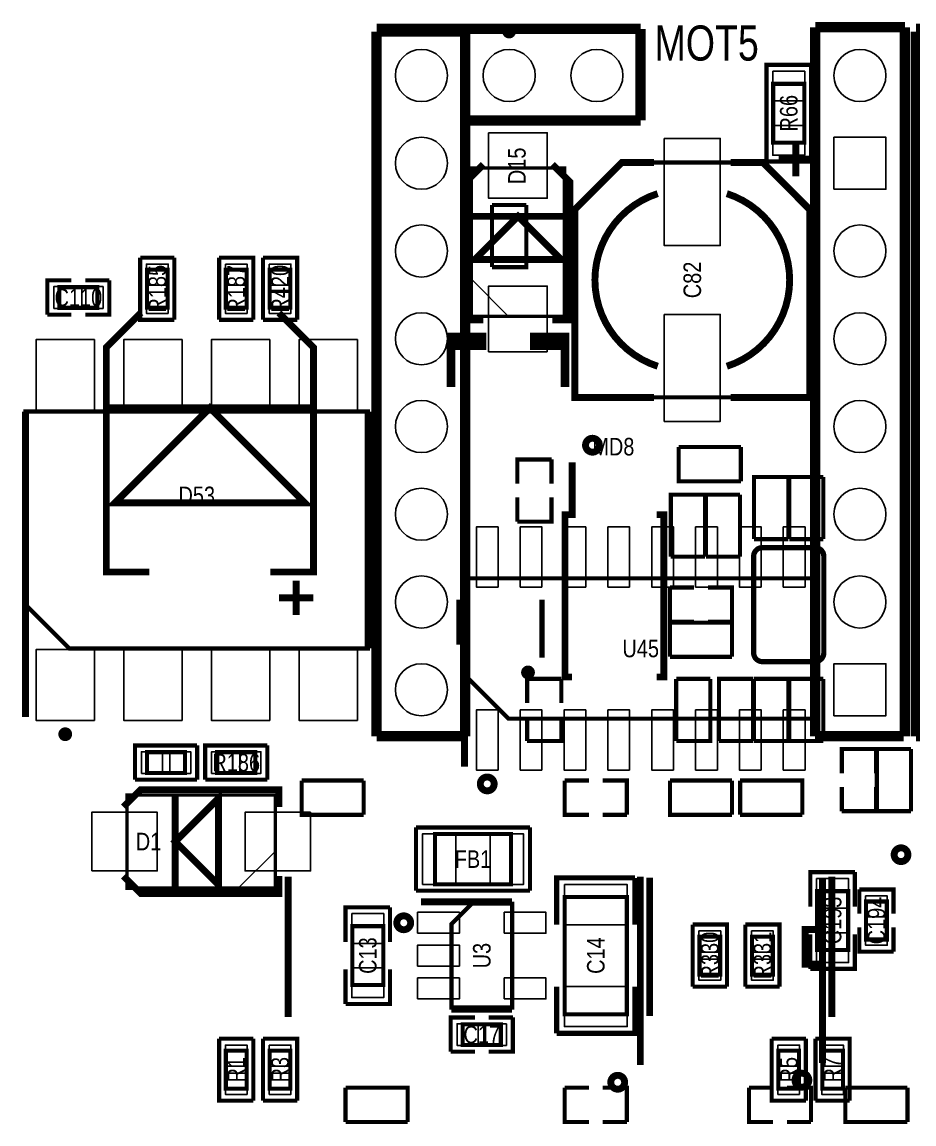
# Model space of a CAD drawing. Extents: x -26 to 196, y -14 to 133.
# Drawn here: x 24.78 to 50.62, y 71.07 to 102.97 of the extents above; entities that cross this region are included whole.
import ezdxf
from ezdxf.enums import TextEntityAlignment as Align

# ---------------------------------------------------------------- set-up
doc = ezdxf.new("R2010")
doc.units = 0
doc.header["$MEASUREMENT"] = 0
doc.layers.add('2', color=212, linetype='CONTINUOUS')

msp = doc.modelspace()

# ---------------------------------------------------------------- linework, layer by layer
at = {"layer": '2'}
for points, const_width in [([(35.052, 102.7684), (42.69994, 102.7684)], 0.29972), ([(35.052, 102.6922), (37.62248, 102.6922)], 0.29972), ([(35.052, 82.296), (35.052, 102.6922)], 0.29972), ([(37.62248, 82.296), (37.62248, 102.6922)], 0.29972), ([(42.69994, 100.12172), (42.69994, 102.7684)], 0.29972), ([(47.75708, 82.296), (47.75708, 102.8192)], 0.29972), ([(47.75708, 102.8192), (50.35296, 102.8192)], 0.29972), ([(50.35296, 82.296), (50.35296, 102.8192)], 0.29972), ([(50.673, 102.7684), (58.32094, 102.7684)], 0.29972), ([(50.673, 102.6922), (53.24348, 102.6922)], 0.29972), ([(50.673, 82.296), (50.673, 102.6922)], 0.29972), ([(47.63516, 101.72954), (47.63516, 98.93046), (46.34484, 98.93046)], 0.11938), ([(46.34484, 98.93046), (46.34484, 101.72954), (47.63516, 101.72954)], 0.11938), ([(46.54042, 101.1809), (47.43958, 101.1809), (47.43958, 99.4791), (46.54042, 99.4791), (46.54042, 101.1809)], 0.11938), ([(37.74948, 100.12172), (42.69994, 100.12172)], 0.29972), ([(47.19574, 98.50374), (47.19574, 99.5045)], 0.20066), ([(38.14572, 94.34576), (37.64534, 94.34576), (37.64534, 98.34626), (38.14572, 98.84664)], 0.20066), ([(40.14724, 98.84664), (40.64762, 98.34626), (40.64762, 94.34576), (40.14724, 94.34576)], 0.20066), ([(43.08602, 92.10294), (40.79494, 92.10294), (40.79494, 97.54362), (42.15638, 98.90506), (43.08602, 98.90506)], 0.20066), ([(47.59706, 92.10294), (40.79494, 92.10294), (40.79494, 97.54362), (42.15638, 98.90506), (46.23562, 98.90506), (47.59706, 97.54362), (47.59706, 92.10294)], 0.11938), ([(45.30598, 92.10294), (47.59706, 92.10294), (47.59706, 97.54362), (46.23562, 98.90506), (45.30598, 98.90506)], 0.20066), ([(46.69536, 99.00412), (47.69612, 99.00412)], 0.20066), ([(37.79774, 98.74504), (40.49522, 98.74504), (40.49522, 94.44736), (37.79774, 94.44736), (37.79774, 98.74504)], 0.09906), ([(39.38778, 97.67316), (39.38778, 95.87484), (38.39718, 95.87484)], 0.11938), ([(38.39718, 97.67316), (39.38778, 97.67316)], 0.11938), ([(38.39718, 97.67316), (38.39718, 95.87484)], 0.11938), ([(39.14648, 97.3455), (37.8968, 96.09582), (40.39616, 96.09582), (39.14648, 97.3455)], 0.20066), ([(39.14648, 97.3455), (37.8968, 96.09582), (40.39616, 96.09582), (39.14648, 97.3455)], 0.20066), ([(40.49522, 97.3455), (37.79774, 97.3455)], 0.20066), ([(37.8968, 97.3455), (40.39616, 97.3455)], 0.20066), ([(28.2067, 96.14916), (28.2067, 94.35084), (29.1973, 94.35084)], 0.11938), ([(29.1973, 96.14916), (28.2067, 96.14916)], 0.11938), ([(29.1973, 96.14916), (29.1973, 94.35084)], 0.11938), ([(31.4833, 94.35084), (31.4833, 96.14916), (30.4927, 96.14916)], 0.11938), ([(30.4927, 94.35084), (30.4927, 96.14916)], 0.11938), ([(32.7533, 94.35084), (32.7533, 96.14916), (31.7627, 96.14916)], 0.11938), ([(31.7627, 94.35084), (31.7627, 96.14916)], 0.11938), ([(29.00172, 94.69882), (28.40228, 94.69882), (28.40228, 95.80118), (29.00172, 95.80118), (29.00172, 94.69882)], 0.11938), ([(30.68828, 95.80118), (31.28772, 95.80118), (31.28772, 94.69882), (30.68828, 94.69882), (30.68828, 95.80118)], 0.11938), ([(31.95828, 95.80118), (32.55772, 95.80118), (32.55772, 94.69882), (31.95828, 94.69882), (31.95828, 95.80118)], 0.11938), ([(26.21534, 95.4913), (25.51684, 95.4913), (25.51684, 94.5007)], 0.11938), ([(26.61666, 94.5007), (27.31516, 94.5007), (27.31516, 95.4913)], 0.11938), ([(26.61666, 95.4913), (27.31516, 95.4913)], 0.11938), ([(25.86482, 94.69628), (25.86482, 95.29572), (26.96718, 95.29572), (26.96718, 94.69628), (25.86482, 94.69628)], 0.11938), ([(26.21534, 94.5007), (25.51684, 94.5007)], 0.11938), ([(28.22702, 94.5515), (27.22626, 93.55074), (27.22626, 87.05088), (28.47594, 87.05088)], 0.20066), ([(31.97606, 87.05088), (33.22574, 87.05088), (33.22574, 93.55074), (32.22498, 94.5515)], 0.20066), ([(30.4927, 94.35084), (31.4833, 94.35084)], 0.11938), ([(31.7627, 94.35084), (32.7533, 94.35084)], 0.11938), ([(37.211, 93.599), (38.1, 93.599), (38.1, 93.853), (37.211, 93.853), (37.211, 92.4052)], 0.254), ([(40.513, 93.599), (39.624, 93.599), (39.624, 93.853), (40.513, 93.853), (40.513, 92.4052)], 0.254), ([(27.27452, 91.80068), (33.17748, 91.80068)], 0.20066), ([(30.226, 91.80068), (32.97682, 89.04986), (27.47518, 89.04986), (30.226, 91.80068)], 0.20066), ([(24.88438, 82.8548), (24.88438, 91.694)], 0.20066), ([(34.80562, 84.836), (26.15438, 84.836), (24.88438, 86.106), (24.88438, 91.694), (34.80562, 91.694), (34.80562, 84.836)], 0.11938), ([(34.80562, 84.836), (34.80562, 91.694)], 0.20066), ([(45.60316, 89.6747), (43.80484, 89.6747), (43.80484, 90.6653)], 0.11938), ([(45.60316, 90.6653), (43.80484, 90.6653)], 0.11938), ([(45.60316, 90.6653), (45.60316, 89.6747)], 0.11938), ([(39.1287, 89.60866), (39.1287, 90.30716), (40.1193, 90.30716)], 0.11938), ([(40.1193, 89.60866), (40.1193, 90.30716)], 0.11938), ([(40.7162, 90.2208), (40.7162, 88.7095), (40.51046, 88.7095), (40.51046, 84.0105), (40.7162, 84.0105)], 0.20066), ([(45.9867, 88.00084), (45.9867, 89.79916), (46.9773, 89.79916)], 0.11938), ([(46.9773, 88.00084), (46.9773, 89.79916)], 0.11938), ([(47.0027, 88.00084), (47.0027, 89.79916), (47.9933, 89.79916)], 0.11938), ([(47.9933, 88.00084), (47.9933, 89.79916)], 0.11938), ([(43.5737, 87.49284), (43.5737, 89.29116), (44.5643, 89.29116)], 0.11938), ([(44.5643, 87.49284), (44.5643, 89.29116)], 0.11938), ([(44.5897, 87.49284), (44.5897, 89.29116), (45.5803, 89.29116)], 0.11938), ([(45.5803, 87.49284), (45.5803, 89.29116)], 0.11938), ([(40.1193, 89.20734), (40.1193, 88.50884), (39.1287, 88.50884)], 0.11938), ([(39.1287, 89.20734), (39.1287, 88.50884)], 0.11938), ([(43.16476, 88.7095), (43.3705, 88.7095), (43.3705, 84.0105), (43.16476, 84.0105)], 0.20066), ([(46.9773, 88.00084), (45.9867, 88.00084)], 0.11938), ([(47.9933, 88.00084), (47.0027, 88.00084)], 0.11938), ([(47.752, 87.757), (46.228, 87.757)], 0.1524), ([(44.5643, 87.49284), (43.5737, 87.49284)], 0.11938), ([(45.5803, 87.49284), (44.5897, 87.49284)], 0.11938), ([(45.974, 87.503), (45.974, 84.709)], 0.1524), ([(48.006, 87.503), (48.006, 84.709)], 0.1524), ([(32.72536, 86.80196), (32.72536, 85.8012)], 0.20066), ([(37.60216, 81.41716), (37.60216, 86.86546)], 0.20066), ([(47.8028, 82.80654), (38.87216, 82.80654), (37.60216, 84.07654), (37.60216, 86.86546), (47.8028, 86.86546), (47.8028, 82.80654)], 0.11938), ([(47.8028, 82.80654), (47.8028, 86.86546)], 0.20066), ([(44.24934, 85.6107), (43.55084, 85.6107), (43.55084, 86.6013)], 0.11938), ([(44.24934, 86.6013), (43.55084, 86.6013)], 0.11938), ([(44.65066, 86.6013), (45.34916, 86.6013), (45.34916, 85.6107)], 0.11938), ([(33.22574, 86.30158), (32.22498, 86.30158)], 0.20066), ([(37.43452, 84.94776), (37.43452, 86.24824)], 0.14986), ([(39.84244, 84.56676), (39.84244, 86.24824)], 0.14986), ([(43.55084, 85.5853), (45.34916, 85.5853), (45.34916, 84.5947)], 0.11938), ([(43.55084, 84.5947), (43.55084, 85.5853)], 0.11938), ([(44.65066, 85.6107), (45.34916, 85.6107)], 0.11938), ([(43.55084, 84.5947), (45.34916, 84.5947)], 0.11938), ([(47.752, 84.455), (46.228, 84.455)], 0.1524), ([(39.41318, 83.25866), (39.41318, 83.95716), (40.40378, 83.95716)], 0.11938), ([(40.40378, 83.25866), (40.40378, 83.95716)], 0.11938), ([(44.72178, 83.95716), (44.72178, 82.15884), (43.73118, 82.15884)], 0.11938), ([(43.73118, 83.95716), (44.72178, 83.95716)], 0.11938), ([(43.73118, 83.95716), (43.73118, 82.15884)], 0.11938), ([(44.9707, 82.15884), (44.9707, 83.95716), (45.9613, 83.95716)], 0.11938), ([(45.9613, 82.15884), (45.9613, 83.95716)], 0.11938), ([(46.9773, 83.95716), (46.9773, 82.15884), (45.9867, 82.15884)], 0.11938), ([(45.9867, 83.95716), (46.9773, 83.95716)], 0.11938), ([(45.9867, 83.95716), (45.9867, 82.15884)], 0.11938), ([(47.0027, 82.15884), (47.0027, 83.95716), (47.9933, 83.95716)], 0.11938), ([(47.9933, 82.15884), (47.9933, 83.95716)], 0.11938), ([(40.40378, 82.85734), (40.40378, 82.15884), (39.41318, 82.15884)], 0.11938), ([(39.41318, 82.85734), (39.41318, 82.15884)], 0.11938), ([(35.052, 82.296), (37.62248, 82.296)], 0.29972), ([(47.752, 82.296), (50.32248, 82.296)], 0.29972), ([(50.673, 82.296), (53.24348, 82.296)], 0.29972), ([(29.85516, 82.0293), (28.05684, 82.0293), (28.05684, 81.0387)], 0.11938), ([(29.85516, 81.0387), (29.85516, 82.0293)], 0.11938), ([(31.88716, 82.0293), (30.08884, 82.0293), (30.08884, 81.0387)], 0.11938), ([(31.88716, 81.0387), (31.88716, 82.0293)], 0.11938), ([(45.9613, 82.15884), (44.9707, 82.15884)], 0.11938), ([(47.9933, 82.15884), (47.0027, 82.15884)], 0.11938), ([(48.5267, 81.22666), (48.5267, 81.92516), (49.5173, 81.92516)], 0.11938), ([(49.5173, 81.22666), (49.5173, 81.92516)], 0.11938), ([(49.5427, 80.12684), (49.5427, 81.92516), (50.5333, 81.92516)], 0.11938), ([(50.5333, 80.12684), (50.5333, 81.92516)], 0.11938), ([(28.40482, 81.23428), (28.40482, 81.83372), (29.50718, 81.83372), (29.50718, 81.23428), (28.40482, 81.23428)], 0.11938), ([(30.43682, 81.23428), (30.43682, 81.83372), (31.53918, 81.83372), (31.53918, 81.23428), (30.43682, 81.23428)], 0.11938), ([(29.85516, 81.0387), (28.05684, 81.0387)], 0.11938), ([(31.88716, 81.0387), (30.08884, 81.0387)], 0.11938), ([(34.68116, 80.0227), (32.88284, 80.0227), (32.88284, 81.0133)], 0.11938), ([(34.68116, 81.0133), (32.88284, 81.0133)], 0.11938), ([(34.68116, 81.0133), (34.68116, 80.0227)], 0.11938), ([(41.20134, 80.0227), (40.50284, 80.0227), (40.50284, 81.0133)], 0.11938), ([(41.20134, 81.0133), (40.50284, 81.0133)], 0.11938), ([(41.60266, 81.0133), (42.30116, 81.0133), (42.30116, 80.0227)], 0.11938), ([(45.34916, 80.0227), (43.55084, 80.0227), (43.55084, 81.0133)], 0.11938), ([(45.34916, 81.0133), (43.55084, 81.0133)], 0.11938), ([(45.34916, 81.0133), (45.34916, 80.0227)], 0.11938), ([(45.58284, 81.0133), (47.38116, 81.0133), (47.38116, 80.0227)], 0.11938), ([(45.58284, 80.0227), (45.58284, 81.0133)], 0.11938), ([(27.72156, 80.24876), (28.22194, 80.74914), (32.22244, 80.74914), (32.22244, 80.24876)], 0.20066), ([(29.2227, 79.248), (30.47238, 77.99832), (30.47238, 80.49768), (29.2227, 79.248)], 0.20066), ([(29.2227, 79.248), (30.47238, 77.99832), (30.47238, 80.49768), (29.2227, 79.248)], 0.20066), ([(29.2227, 80.59674), (29.2227, 77.89926)], 0.20066), ([(49.5173, 80.82534), (49.5173, 80.12684), (48.5267, 80.12684)], 0.11938), ([(48.5267, 80.82534), (48.5267, 80.12684)], 0.11938), ([(27.82316, 77.89926), (27.82316, 80.59674), (32.12084, 80.59674), (32.12084, 77.89926), (27.82316, 77.89926)], 0.09906), ([(29.2227, 77.99832), (29.2227, 80.49768)], 0.20066), ([(41.60266, 80.0227), (42.30116, 80.0227)], 0.11938), ([(45.58284, 80.0227), (47.38116, 80.0227)], 0.11938), ([(50.5333, 80.12684), (49.5427, 80.12684)], 0.11938), ([(36.195, 79.6544), (39.497, 79.6544)], 0.11938), ([(36.195, 77.8256), (36.195, 79.6544)], 0.11938), ([(36.74618, 78.01102), (36.74618, 79.46898), (38.94582, 79.46898), (38.94582, 78.01102), (36.74618, 78.01102)], 0.11938), ([(39.497, 79.6544), (39.497, 77.8256)], 0.11938), ([(32.22244, 78.24724), (32.22244, 77.74686), (28.22194, 77.74686), (27.72156, 78.24724)], 0.20066), ([(32.49168, 74.17054), (32.49168, 78.22946)], 0.20066), ([(40.26662, 76.84516), (40.26662, 78.19644), (42.53738, 78.19644)], 0.14986), ([(42.53738, 76.84516), (42.53738, 78.19644)], 0.14986), ([(42.69232, 72.78116), (42.69232, 78.22946)], 0.20066), ([(42.96156, 74.20102), (42.96156, 78.19898)], 0.20066), ([(47.61484, 77.36078), (47.61484, 78.36154), (48.90516, 78.36154)], 0.11938), ([(47.97044, 72.83958), (47.97044, 78.19898)], 0.20066), ([(48.23968, 74.17054), (48.23968, 78.22946)], 0.20066), ([(48.90516, 77.36078), (48.90516, 78.36154)], 0.11938), ([(39.497, 77.8256), (36.195, 77.8256)], 0.11938), ([(47.81042, 77.8129), (48.70958, 77.8129), (48.70958, 76.1111), (47.81042, 76.1111), (47.81042, 77.8129)], 0.11938), ([(50.0253, 77.16266), (50.0253, 77.86116), (49.0347, 77.86116)], 0.11938), ([(49.0347, 77.16266), (49.0347, 77.86116)], 0.11938), ([(36.33978, 77.50048), (38.97884, 77.50048)], 0.20066), ([(40.50284, 77.64526), (42.30116, 77.64526), (42.30116, 74.24674), (40.50284, 74.24674), (40.50284, 77.64526)], 0.11938), ([(49.23028, 77.51318), (49.82972, 77.51318), (49.82972, 76.41082), (49.23028, 76.41082), (49.23028, 77.51318)], 0.11938), ([(34.15284, 76.34478), (34.15284, 77.34554), (35.44316, 77.34554)], 0.11938), ([(35.44316, 76.34478), (35.44316, 77.34554)], 0.11938), ([(37.22116, 74.44486), (37.22116, 76.85786), (37.8079, 77.44714), (38.97884, 77.44714), (38.97884, 74.44486), (37.22116, 74.44486)], 0.11938), ([(45.1993, 75.04684), (45.1993, 76.84516), (44.2087, 76.84516)], 0.11938), ([(44.2087, 75.04684), (44.2087, 76.84516)], 0.11938), ([(46.7233, 75.04684), (46.7233, 76.84516), (45.7327, 76.84516)], 0.11938), ([(45.7327, 75.04684), (45.7327, 76.84516)], 0.11938), ([(34.34842, 76.7969), (35.24758, 76.7969), (35.24758, 75.0951), (34.34842, 75.0951), (34.34842, 76.7969)], 0.11938), ([(44.40428, 76.49718), (45.00372, 76.49718), (45.00372, 75.39482), (44.40428, 75.39482), (44.40428, 76.49718)], 0.11938), ([(45.92828, 76.49718), (46.52772, 76.49718), (46.52772, 75.39482), (45.92828, 75.39482), (45.92828, 76.49718)], 0.11938), ([(47.96536, 76.70038), (47.46498, 76.70038), (47.46498, 75.69962), (47.96536, 75.69962)], 0.20066), ([(48.90516, 76.56322), (48.90516, 75.56246), (47.61484, 75.56246)], 0.11938), ([(47.61484, 76.56322), (47.61484, 75.56246)], 0.11938), ([(49.0347, 76.76134), (49.0347, 76.06284), (50.0253, 76.06284)], 0.11938), ([(50.0253, 76.76134), (50.0253, 76.06284)], 0.11938), ([(35.44316, 75.54722), (35.44316, 74.54646), (34.15284, 74.54646)], 0.11938), ([(34.15284, 75.54722), (34.15284, 74.54646)], 0.11938), ([(42.53738, 75.04684), (42.53738, 73.69556), (40.26662, 73.69556)], 0.14986), ([(40.26662, 75.04684), (40.26662, 73.69556)], 0.14986), ([(44.2087, 75.04684), (45.1993, 75.04684)], 0.11938), ([(45.7327, 75.04684), (46.7233, 75.04684)], 0.11938), ([(37.22116, 74.39152), (38.97884, 74.39152)], 0.20066), ([(37.89934, 74.1553), (37.20084, 74.1553), (37.20084, 73.1647)], 0.11938), ([(38.65118, 73.95972), (38.65118, 73.36028), (37.54882, 73.36028), (37.54882, 73.95972), (38.65118, 73.95972)], 0.11938), ([(38.30066, 73.1647), (38.99916, 73.1647), (38.99916, 74.1553)], 0.11938), ([(38.30066, 74.1553), (38.99916, 74.1553)], 0.11938), ([(30.4927, 73.54316), (30.4927, 71.74484), (31.4833, 71.74484)], 0.11938), ([(31.4833, 73.54316), (30.4927, 73.54316)], 0.11938), ([(31.4833, 73.54316), (31.4833, 71.74484)], 0.11938), ([(32.7533, 71.74484), (32.7533, 73.54316), (31.7627, 73.54316)], 0.11938), ([(31.7627, 71.74484), (31.7627, 73.54316)], 0.11938), ([(46.4947, 73.54316), (46.4947, 71.74484), (47.4853, 71.74484)], 0.11938), ([(47.4853, 73.54316), (46.4947, 73.54316)], 0.11938), ([(47.4853, 73.54316), (47.4853, 71.74484)], 0.11938), ([(48.7553, 71.74484), (48.7553, 73.54316), (47.7647, 73.54316)], 0.11938), ([(47.7647, 71.74484), (47.7647, 73.54316)], 0.11938), ([(31.28772, 72.09282), (30.68828, 72.09282), (30.68828, 73.19518), (31.28772, 73.19518), (31.28772, 72.09282)], 0.11938), ([(31.95828, 73.19518), (32.55772, 73.19518), (32.55772, 72.09282), (31.95828, 72.09282), (31.95828, 73.19518)], 0.11938), ([(37.89934, 73.1647), (37.20084, 73.1647)], 0.11938), ([(47.28972, 72.09282), (46.69028, 72.09282), (46.69028, 73.19518), (47.28972, 73.19518), (47.28972, 72.09282)], 0.11938), ([(47.96028, 73.19518), (48.55972, 73.19518), (48.55972, 72.09282), (47.96028, 72.09282), (47.96028, 73.19518)], 0.11938), ([(34.15284, 72.1233), (35.95116, 72.1233), (35.95116, 71.1327)], 0.11938), ([(34.15284, 71.1327), (34.15284, 72.1233)], 0.11938), ([(41.20134, 71.1327), (40.50284, 71.1327), (40.50284, 72.1233)], 0.11938), ([(41.20134, 72.1233), (40.50284, 72.1233)], 0.11938), ([(41.60266, 72.1233), (42.30116, 72.1233), (42.30116, 71.1327)], 0.11938), ([(46.53534, 71.1327), (45.83684, 71.1327), (45.83684, 72.1233)], 0.11938), ([(46.53534, 72.1233), (45.83684, 72.1233)], 0.11938), ([(46.93666, 72.1233), (47.63516, 72.1233), (47.63516, 71.1327)], 0.11938), ([(50.42916, 71.1327), (48.63084, 71.1327), (48.63084, 72.1233)], 0.11938), ([(50.42916, 72.1233), (48.63084, 72.1233)], 0.11938), ([(50.42916, 72.1233), (50.42916, 71.1327)], 0.11938), ([(31.7627, 71.74484), (32.7533, 71.74484)], 0.11938), ([(47.7647, 71.74484), (48.7553, 71.74484)], 0.11938), ([(34.15284, 71.1327), (35.95116, 71.1327)], 0.11938), ([(41.60266, 71.1327), (42.30116, 71.1327)], 0.11938), ([(46.93666, 71.1327), (47.63516, 71.1327)], 0.11938)]:
    msp.add_lwpolyline(points, dxfattribs=dict(at, const_width=const_width))
for points, const_width in [([(38.99154, 102.69474, 0.993661), (38.79342, 102.69728, 1.006379), (38.99154, 102.69474)], 0.20066), ([(43.19524, 93.00464, -0.727603), (43.19524, 98.00336)], 0.20066), ([(45.19676, 93.00464, 0.728195), (45.19676, 98.00336)], 0.20066), ([(41.50614, 90.72118, 1.000449), (41.10482, 90.71864, 0.999552), (41.50614, 90.72118)], 0.20066), ([(45.974, 87.503, -0.414214), (46.228, 87.757)], 0.1524), ([(47.752, 87.757, -0.414214), (48.006, 87.503)], 0.1524), ([(46.228, 84.455, -0.414214), (45.974, 84.709)], 0.1524), ([(48.006, 84.709, -0.414214), (47.752, 84.455)], 0.1524), ([(39.53764, 84.14258, 1.004249), (39.33952, 84.14258, 0.995769), (39.53764, 84.14258)], 0.20066), ([(26.13406, 82.35442, 1.005872), (25.93594, 82.35442, 0.994162), (26.13406, 82.35442)], 0.20066), ([(38.45814, 80.91678, 1.002445), (38.05682, 80.91424, 0.997561), (38.45814, 80.91678)], 0.20066), ([(50.44186, 78.867, 1), (50.04308, 78.867, 1), (50.44186, 78.867)], 0.20066), ([(36.04006, 76.89596, 1.000199), (35.63874, 76.89596, 0.999801), (36.04006, 76.89596)], 0.20066), ([(42.23766, 72.28078, 1.002445), (41.83634, 72.27824, 0.997561), (42.23766, 72.28078)], 0.20066), ([(47.57166, 72.3392, 0.997661), (47.17034, 72.34174, 1.002345), (47.57166, 72.3392)], 0.20066)]:
    msp.add_lwpolyline(points, format="xyb", dxfattribs=dict(at, const_width=const_width))
for points in [[(46.52518, 101.54539), (47.45482, 101.54539), (47.45482, 100.68433), (46.52518, 100.68433)], [(46.52518, 99.97567), (47.45482, 99.97567), (47.45482, 99.11461), (46.52518, 99.11461)], [(38.29685, 99.76612), (39.99611, 99.76612), (39.99611, 97.8662), (38.29685, 97.8662)], [(43.38574, 99.59848), (45.00626, 99.59848), (45.00626, 96.49968), (43.38574, 96.49968)], [(48.2981, 98.12782), (48.2981, 99.63658), (49.80686, 99.63658), (49.80686, 98.12782)], [(29.01696, 95.35414), (28.38704, 95.35414), (28.38704, 95.96374), (29.01696, 95.96374)], [(30.67304, 95.96374), (31.30296, 95.96374), (31.30296, 95.35414), (30.67304, 95.35414)], [(31.94304, 95.96374), (32.57296, 95.96374), (32.57296, 95.35414), (31.94304, 95.35414)], [(37.79774, 94.44736), (37.79774, 95.52178), (38.87216, 94.44736)], [(25.70226, 94.68104), (25.70226, 95.31096), (26.31186, 95.31096), (26.31186, 94.68104)], [(26.52014, 94.68104), (26.52014, 95.31096), (27.12974, 95.31096), (27.12974, 94.68104)], [(29.01696, 94.53626), (28.38704, 94.53626), (28.38704, 95.14586), (29.01696, 95.14586)], [(30.67304, 95.14586), (31.30296, 95.14586), (31.30296, 94.53626), (30.67304, 94.53626)], [(31.94304, 95.14586), (32.57296, 95.14586), (32.57296, 94.53626), (31.94304, 94.53626)], [(39.99611, 93.42628), (38.29685, 93.42628), (38.29685, 95.3262), (39.99611, 95.3262)], [(43.38574, 94.50832), (45.00626, 94.50832), (45.00626, 91.40952), (43.38574, 91.40952)], [(26.87955, 91.72575), (25.19045, 91.72575), (25.19045, 93.77553), (26.87955, 93.77553)], [(29.41955, 91.72575), (27.73045, 91.72575), (27.73045, 93.77553), (29.41955, 93.77553)], [(31.95955, 91.72575), (30.27045, 91.72575), (30.27045, 93.77553), (31.95955, 93.77553)], [(34.49955, 91.72575), (32.81045, 91.72575), (32.81045, 93.77553), (34.49955, 93.77553)], [(38.57244, 86.61527), (37.94252, 86.61527), (37.94252, 88.35517), (38.57244, 88.35517)], [(39.84244, 86.61527), (39.21252, 86.61527), (39.21252, 88.35517), (39.84244, 88.35517)], [(41.11244, 86.61527), (40.48252, 86.61527), (40.48252, 88.35517), (41.11244, 88.35517)], [(42.38244, 86.61527), (41.75252, 86.61527), (41.75252, 88.35517), (42.38244, 88.35517)], [(43.65244, 86.61527), (43.02252, 86.61527), (43.02252, 88.35517), (43.65244, 88.35517)], [(44.92244, 86.61527), (44.29252, 86.61527), (44.29252, 88.35517), (44.92244, 88.35517)], [(46.19244, 86.61527), (45.56252, 86.61527), (45.56252, 88.35517), (46.19244, 88.35517)], [(47.46244, 86.61527), (46.83252, 86.61527), (46.83252, 88.35517), (47.46244, 88.35517)], [(26.87955, 82.75447), (25.19045, 82.75447), (25.19045, 84.80425), (26.87955, 84.80425)], [(29.41955, 82.75447), (27.73045, 82.75447), (27.73045, 84.80425), (29.41955, 84.80425)], [(31.95955, 82.75447), (30.27045, 82.75447), (30.27045, 84.80425), (31.95955, 84.80425)], [(34.49955, 82.75447), (32.81045, 82.75447), (32.81045, 84.80425), (34.49955, 84.80425)], [(48.2981, 82.88782), (48.2981, 84.39658), (49.80686, 84.39658), (49.80686, 82.88782)], [(38.57244, 81.31683), (37.94252, 81.31683), (37.94252, 83.05673), (38.57244, 83.05673)], [(39.84244, 81.31683), (39.21252, 81.31683), (39.21252, 83.05673), (39.84244, 83.05673)], [(41.11244, 81.31683), (40.48252, 81.31683), (40.48252, 83.05673), (41.11244, 83.05673)], [(42.38244, 81.31683), (41.75252, 81.31683), (41.75252, 83.05673), (42.38244, 83.05673)], [(43.65244, 81.31683), (43.02252, 81.31683), (43.02252, 83.05673), (43.65244, 83.05673)], [(44.92244, 81.31683), (44.29252, 81.31683), (44.29252, 83.05673), (44.92244, 83.05673)], [(46.19244, 81.31683), (45.56252, 81.31683), (45.56252, 83.05673), (46.19244, 83.05673)], [(47.46244, 81.31683), (46.83252, 81.31683), (46.83252, 83.05673), (47.46244, 83.05673)], [(28.24226, 81.21904), (28.24226, 81.84896), (28.85186, 81.84896), (28.85186, 81.21904)], [(29.06014, 81.21904), (29.06014, 81.84896), (29.66974, 81.84896), (29.66974, 81.21904)], [(30.27426, 81.21904), (30.27426, 81.84896), (30.88386, 81.84896), (30.88386, 81.21904)], [(31.09214, 81.21904), (31.09214, 81.84896), (31.70174, 81.84896), (31.70174, 81.21904)], [(26.80208, 78.3971), (26.80208, 80.09636), (28.702, 80.09636), (28.702, 78.3971)], [(33.14192, 80.09763), (33.14192, 78.39837), (31.242, 78.39837), (31.242, 80.09763)], [(36.3855, 78.0034), (36.3855, 79.47406), (37.34562, 79.47406), (37.34562, 78.0034)], [(38.34638, 78.0034), (38.34638, 79.47406), (39.3065, 79.47406), (39.3065, 78.0034)], [(32.12084, 77.89926), (31.04642, 77.89926), (32.12084, 78.97368)], [(47.79518, 78.17739), (48.72482, 78.17739), (48.72482, 77.31633), (47.79518, 77.31633)], [(40.49141, 78.00213), (42.31259, 78.00213), (42.31259, 76.84135), (40.49141, 76.84135)], [(49.21504, 77.67574), (49.84496, 77.67574), (49.84496, 77.06614), (49.21504, 77.06614)], [(36.24072, 76.59116), (36.24072, 77.20076), (37.44976, 77.20076), (37.44976, 76.59116)], [(38.75024, 76.59116), (38.75024, 77.20076), (39.95928, 77.20076), (39.95928, 76.59116)], [(34.33318, 77.16139), (35.26282, 77.16139), (35.26282, 76.30033), (34.33318, 76.30033)], [(44.38904, 76.65974), (45.01896, 76.65974), (45.01896, 76.05014), (44.38904, 76.05014)], [(45.91304, 76.65974), (46.54296, 76.65974), (46.54296, 76.05014), (45.91304, 76.05014)], [(47.79518, 76.60767), (48.72482, 76.60767), (48.72482, 75.74661), (47.79518, 75.74661)], [(49.21504, 76.85786), (49.84496, 76.85786), (49.84496, 76.24826), (49.21504, 76.24826)], [(36.24072, 75.6412), (36.24072, 76.2508), (37.44976, 76.2508), (37.44976, 75.6412)], [(44.38904, 75.84186), (45.01896, 75.84186), (45.01896, 75.23226), (44.38904, 75.23226)], [(45.91304, 75.84186), (46.54296, 75.84186), (46.54296, 75.23226), (45.91304, 75.23226)], [(34.33318, 75.59167), (35.26282, 75.59167), (35.26282, 74.73061), (34.33318, 74.73061)], [(36.24072, 74.69124), (36.24072, 75.30084), (37.44976, 75.30084), (37.44976, 74.69124)], [(38.75024, 74.69124), (38.75024, 75.30084), (39.95928, 75.30084), (39.95928, 74.69124)], [(40.49141, 75.05065), (42.31259, 75.05065), (42.31259, 73.88987), (40.49141, 73.88987)], [(37.99586, 73.97496), (37.99586, 73.34504), (37.38626, 73.34504), (37.38626, 73.97496)], [(38.81374, 73.97496), (38.81374, 73.34504), (38.20414, 73.34504), (38.20414, 73.97496)], [(31.30296, 72.74814), (30.67304, 72.74814), (30.67304, 73.35774), (31.30296, 73.35774)], [(31.94304, 73.35774), (32.57296, 73.35774), (32.57296, 72.74814), (31.94304, 72.74814)], [(47.30496, 72.74814), (46.67504, 72.74814), (46.67504, 73.35774), (47.30496, 73.35774)], [(47.94504, 73.35774), (48.57496, 73.35774), (48.57496, 72.74814), (47.94504, 72.74814)], [(31.30296, 71.93026), (30.67304, 71.93026), (30.67304, 72.53986), (31.30296, 72.53986)], [(31.94304, 72.53986), (32.57296, 72.53986), (32.57296, 71.93026), (31.94304, 71.93026)], [(47.30496, 71.93026), (46.67504, 71.93026), (46.67504, 72.53986), (47.30496, 72.53986)], [(47.94504, 72.53986), (48.57496, 72.53986), (48.57496, 71.93026), (47.94504, 71.93026)]]:
    msp.add_lwpolyline(points, close=True, dxfattribs=at)
for centre in [(36.35248, 101.4222), (38.89248, 101.4222), (41.43248, 101.4222), (49.05248, 101.4222), (36.35248, 98.8822), (36.35248, 96.3422), (49.05248, 96.3422), (36.35248, 93.8022), (49.05248, 93.8022), (36.35248, 91.2622), (49.05248, 91.2622), (36.35248, 88.7222), (49.05248, 88.7222), (36.35248, 86.1822), (49.05248, 86.1822), (36.35248, 83.6422)]:
    msp.add_circle(centre, 0.75438, dxfattribs=at)

# ---------------------------------------------------------------- texts
at = {"layer": '2', "width": 0.8}
msp.add_text('MOT5', height=1.016, dxfattribs=at).set_placement((43.1038, 101.854))
at = {"layer": '2', "width": 0.85}
for s, p in [('R66', (47.244, 100.33)), ('D15', (39.37, 98.806)), ('R185', (28.956, 95.25)), ('R187', (31.242, 95.25)), ('R420', (32.512, 95.25)), ('C82', (44.45, 95.504)), ('C193', (48.514, 76.962)), ('C194', (49.784, 76.962)), ('R330', (44.958, 75.946)), ('R331', (46.482, 75.946)), ('C13', (35.052, 75.946)), ('U3', (38.354, 75.946)), ('C14', (41.656, 75.946)), ('R1', (31.242, 72.644)), ('R3', (32.512, 72.644)), ('R5', (47.244, 72.644)), ('R7', (48.514, 72.644))]:
    msp.add_text(s, height=0.508, rotation=90, dxfattribs=at).set_placement(p, align=Align.CENTER)
for s, p in [('C110', (26.416, 94.742)), ('MD8', (41.91, 90.424)), ('D53', (29.845, 89.0143)), ('U45', (42.70248, 84.582)), ('R186', (30.988, 81.28)), ('D1', (28.448, 78.994)), ('FB1', (37.846, 78.486)), ('C17', (38.1, 73.406))]:
    msp.add_text(s, height=0.508, dxfattribs=at).set_placement(p, align=Align.CENTER)

doc.saveas('drawing.dxf')
